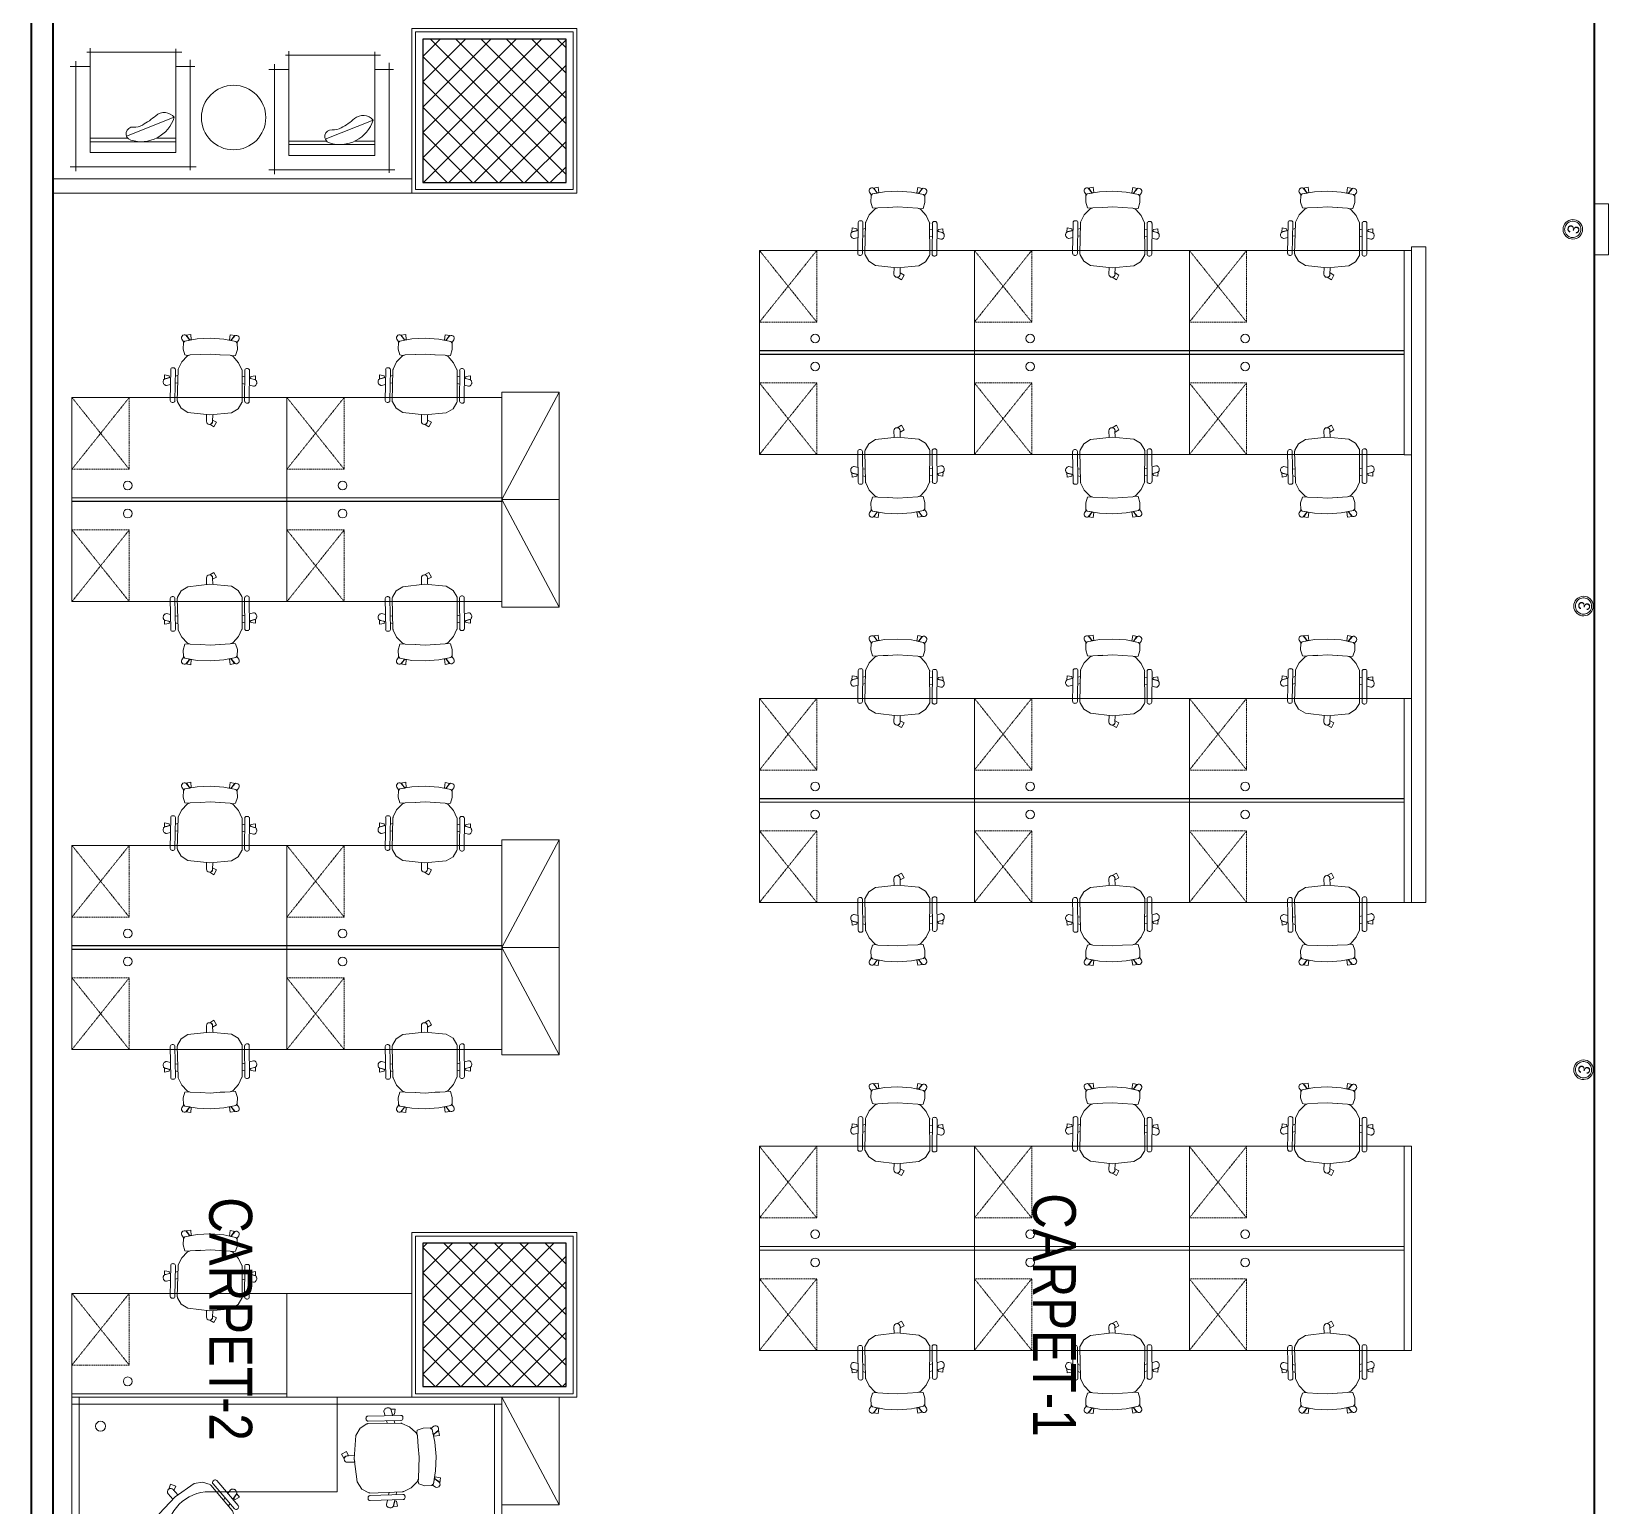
# Model space of a CAD drawing. Header units: millimetres. Extents: x 353145 to 364213, y 1317551 to 1353526.
# Drawn here: x 353145 to 364150, y 1333596 to 1343879 of the extents above; entities that cross this region are included whole.
import ezdxf

# ---------------------------------------------------------------- set-up
doc = ezdxf.new("R2010")
doc.units = ezdxf.units.MM
doc.header["$LTSCALE"] = 35
doc.header["$MEASUREMENT"] = 0
doc.linetypes.add('HIDDEN', pattern=[0.375, 0.25, -0.125])
doc.layers.add('A-COLS', color=4, linetype='Continuous')
for name, color, linetype, lineweight in [('A-WALL', 7, 'Continuous', 40), ('COL HATCH', 8, 'Continuous', 13), ('FLOORING', 116, 'Continuous', 5), ('FURN NEW PHASE-2', 1, 'Continuous', 5), ('I- Adj  Diff WR', 4, 'Continuous', 9), ('I-CEIL-light', 150, 'Continuous', 0), ('I-Furn-Modl', 1, 'Continuous', 5), ('I-Part-Gyps', 5, 'Continuous', 15)]:
    doc.layers.add(name, color=color, linetype=linetype, lineweight=lineweight)
doc.styles.add('Style-Arial', font='arial.ttf')
pattern_1 = [(45, (355874.95, 1326026.37), (-88.38835, 88.38835), []), (135, (355874.95, 1326026.37), (-88.38835, -88.38835), [])]

# ---------------------------------------------------------------- blocks, each defined once
blk = doc.blocks.new('DASD')
at = {"layer": 'I-Furn-Modl'}
for p, q in [((5657, 73979, 0), (7507, 73979, 0)), ((5657, 73979, 0), (5657, 72129, 0)), ((5707, 73929, 0), (7507, 73929, 0)), ((5707, 73929, 0), (5707, 72129, 0)), ((7507, 73929, 0), (5720, 73929, 0)), ((7507, 73929, 0), (7507, 73319, 0)), ((7723, 73847, 0), (7953, 73851, 0)), ((7834, 73879, 0), (7843, 73849, 0)), ((7883, 73896, 0), (7913, 73895, 0)), ((7894, 73857, 0), (7883, 73896, 0)), ((7895, 73850, 0), (7884, 73889, 0)), ((7907, 73861, 0), (7894, 73857, 0)), ((7913, 73895, 0), (7907, 73861, 0)), ((7639, 73711, 0), (7669, 73763, 0)), ((7669, 73763, 0), (7715, 73792, 0)), ((7710, 73825, 0), (7709, 73832, 0)), ((7722, 73794, 0), (7953, 73797, 0)), ((7954, 73816, 0), (7724, 73811, 0)), ((7852, 73814, 0), (7858, 73796, 0)), ((7911, 73796, 0), (7905, 73815, 0)), ((7959, 73796, 0), (8013, 73772, 0)), ((7967, 73838, 0), (7967, 73830, 0)), ((8013, 73772, 0), (8057, 73732, 0)), ((8067, 73749, 0), (8064, 73730, 0)), ((8109, 73763, 0), (8067, 73749, 0)), ((8157, 73764, 0), (8109, 73763, 0)), ((8170, 73754, 0), (8157, 73764, 0)), ((8182, 73777, 0), (8161, 73761, 0)), ((8161, 73761, 0), (8170, 73754, 0)), ((8170, 73754, 0), (8178, 73717, 0)), ((8190, 73664, 0), (8170, 73754, 0)), ((8178, 73717, 0), (8208, 73739, 0)), ((8215, 73748, 0), (8181, 73719, 0)), ((8221, 73712, 0), (8215, 73748, 0)), ((7627, 73549, 0), (7639, 73711, 0)), ((8057, 73732, 0), (8068, 73710, 0)), ((8064, 73730, 0), (8068, 73710, 0)), ((8068, 73710, 0), (8074, 73635, 0)), ((8068, 73710, 0), (8074, 73633, 0)), ((8074, 73635, 0), (8080, 73561, 0)), ((8181, 73719, 0), (8183, 73706, 0)), ((8183, 73706, 0), (8221, 73712, 0)), ((8198, 73564, 0), (8190, 73664, 0)), ((7538, 73580, 0), (7572, 73599, 0)), ((7556, 73548, 0), (7538, 73580, 0)), ((7572, 73599, 0), (7588, 73570, 0)), ((7578, 73570, 0), (7628, 73572, 0)), ((7588, 73570, 0), (7578, 73570, 0)), ((7630, 73526, 0), (7580, 73525, 0)), ((7627, 73549, 0), (7630, 73526, 0)), ((7627, 73549, 0), (7647, 73388, 0)), ((8078, 73487, 0), (8080, 73561, 0)), ((8198, 73564, 0), (8195, 73464, 0)), ((8066, 73389, 0), (8076, 73412, 0)), ((8073, 73391, 0), (8076, 73412, 0)), ((8076, 73412, 0), (8078, 73489, 0)), ((8076, 73412, 0), (8078, 73487, 0)), ((8195, 73464, 0), (8180, 73373, 0)), ((8180, 73373, 0), (8186, 73411, 0)), ((8186, 73411, 0), (8217, 73390, 0)), ((8189, 73409, 0), (8190, 73422, 0)), ((8224, 73382, 0), (8189, 73409, 0)), ((8190, 73422, 0), (8229, 73417, 0)), ((8229, 73417, 0), (8224, 73382, 0)), ((6362, 73266, 0), (6329, 73304, 0)), ((6332, 73337, 0), (6345, 73371, 0)), ((6345, 73371, 0), (6381, 73357, 0)), ((6363, 73334, 0), (6396, 73297, 0)), ((6369, 73327, 0), (6363, 73334, 0)), ((6381, 73357, 0), (6369, 73327, 0)), ((6377, 73283, 0), (6510, 73377, 0)), ((6510, 73377, 0), (6569, 73386, 0)), ((6569, 73386, 0), (6621, 73369, 0)), ((6617, 73319, 0), (7507, 73319, 0)), ((6627, 73364, 0), (6776, 73188, 0)), ((6791, 73200, 0), (6642, 73374, 0)), ((6643, 73394, 0), (6649, 73399, 0)), ((6668, 73397, 0), (6818, 73223, 0)), ((6764, 73332, 0), (6746, 73306, 0)), ((6780, 73266, 0), (6803, 73299, 0)), ((6785, 73272, 0), (6808, 73305, 0)), ((6808, 73305, 0), (6826, 73282, 0)), ((7647, 73388, 0), (7680, 73338, 0)), ((7680, 73338, 0), (7728, 73312, 0)), ((7735, 73310, 0), (7966, 73319, 0)), ((7967, 73300, 0), (7737, 73292, 0)), ((7866, 73296, 0), (7870, 73315, 0)), ((7923, 73317, 0), (7919, 73298, 0)), ((7972, 73321, 0), (8024, 73347, 0)), ((8024, 73347, 0), (8066, 73389, 0)), ((8077, 73373, 0), (8073, 73391, 0)), ((8120, 73361, 0), (8077, 73373, 0)), ((8168, 73363, 0), (8120, 73361, 0)), ((8180, 73373, 0), (8168, 73363, 0)), ((8171, 73366, 0), (8180, 73373, 0)), ((8193, 73351, 0), (8171, 73366, 0)), ((6377, 73283, 0), (6266, 73165, 0)), ((6377, 73283, 0), (6362, 73266, 0)), ((6725, 73277, 0), (6714, 73261, 0)), ((6749, 73220, 0), (6760, 73236, 0)), ((6796, 73264, 0), (6785, 73272, 0)), ((6826, 73282, 0), (6796, 73264, 0)), ((6816, 73203, 0), (6811, 73198, 0)), ((7724, 73278, 0), (7724, 73271, 0)), ((7739, 73257, 0), (7968, 73265, 0)), ((7851, 73231, 0), (7858, 73261, 0)), ((7910, 73255, 0), (7901, 73216, 0)), ((7901, 73216, 0), (7930, 73219, 0)), ((7911, 73263, 0), (7902, 73224, 0)), ((7923, 73252, 0), (7910, 73255, 0)), ((7930, 73219, 0), (7923, 73252, 0)), ((7982, 73279, 0), (7981, 73286, 0)), ((6266, 73165, 0), (6248, 73108, 0)), ((6248, 73108, 0), (6258, 73054, 0)), ((6779, 73182, 0), (6794, 73126, 0)), ((6794, 73126, 0), (6792, 73066, 0)), ((6223, 73011, 0), (6374, 72839, 0)), ((6229, 73036, 0), (6224, 73031, 0)), ((6400, 72862, 0), (6249, 73035, 0)), ((6261, 73048, 0), (6414, 72875, 0)), ((6317, 72141, 0), (6317, 73019, 0)), ((6727, 72992, 0), (6674, 72941, 0)), ((6782, 73044, 0), (6726, 72991, 0)), ((6782, 73044, 0), (6727, 72992, 0)), ((6792, 73066, 0), (6782, 73044, 0)), ((6795, 73060, 0), (6782, 73044, 0)), ((6811, 73070, 0), (6795, 73060, 0)), ((6849, 73046, 0), (6811, 73070, 0)), ((6823, 72921, 0), (6881, 72993, 0)), ((6880, 73009, 0), (6849, 73046, 0)), ((6881, 72993, 0), (6857, 72963, 0)), ((6857, 72963, 0), (6892, 72954, 0)), ((6881, 72993, 0), (6880, 73009, 0)), ((6880, 73004, 0), (6881, 72993, 0)), ((6905, 72998, 0), (6880, 73004, 0)), ((6274, 72908, 0), (6301, 72921, 0)), ((6330, 72878, 0), (6294, 72860, 0)), ((6294, 72860, 0), (6314, 72839, 0)), ((6336, 72882, 0), (6300, 72864, 0)), ((6314, 72839, 0), (6336, 72866, 0)), ((6336, 72866, 0), (6330, 72878, 0)), ((6334, 72938, 0), (6351, 72946, 0)), ((6386, 72907, 0), (6369, 72898, 0)), ((6419, 72871, 0), (6473, 72848, 0)), ((6556, 72848, 0), (6617, 72896, 0)), ((6556, 72848, 0), (6616, 72895, 0)), ((6616, 72895, 0), (6674, 72941, 0)), ((6751, 72851, 0), (6823, 72921, 0)), ((6860, 72962, 0), (6851, 72953, 0)), ((6851, 72953, 0), (6880, 72927, 0)), ((6904, 72955, 0), (6860, 72962, 0)), ((6880, 72927, 0), (6904, 72955, 0)), ((6393, 72837, 0), (6399, 72842, 0)), ((6473, 72848, 0), (6533, 72842, 0)), ((6526, 72823, 0), (6538, 72838, 0)), ((6545, 72782, 0), (6526, 72823, 0)), ((6533, 72842, 0), (6556, 72848, 0)), ((6538, 72838, 0), (6556, 72848, 0)), ((6577, 72747, 0), (6545, 72782, 0)), ((6592, 72744, 0), (6577, 72747, 0)), ((6581, 72746, 0), (6592, 72744, 0)), ((6584, 72720, 0), (6581, 72746, 0)), ((6672, 72790, 0), (6592, 72744, 0)), ((6592, 72744, 0), (6625, 72763, 0)), ((6625, 72759, 0), (6636, 72766, 0)), ((6625, 72763, 0), (6629, 72726, 0)), ((6627, 72715, 0), (6625, 72759, 0)), ((6636, 72766, 0), (6657, 72734, 0)), ((6751, 72851, 0), (6672, 72790, 0)), ((6657, 72734, 0), (6627, 72715, 0)), ((5707, 72129, 0), (5657, 72129, 0)), ((5707, 72129, 0), (6304, 72129, 0))]:
    blk.add_line(p, q, dxfattribs=at)
at = {"layer": 'I-Furn-Modl', "linetype": 'HIDDEN'}
for p, q in [((5760, 72510, 0), (6317, 72129, 0)), ((5760, 72129, 0), (6317, 72510, 0))]:
    blk.add_line(p, q, dxfattribs=at)
at = {"layer": 'I-Furn-Modl', "elevation": 0}
for points in [[(5707, 73929), (5707, 73979), (5657, 73979), (5657, 73929)], [(7507, 73979), (8657, 73979), (8657, 73929), (7507, 73929)], [(8657, 73929), (8657, 73079), (8607, 73079), (8607, 73929)]]:
    blk.add_lwpolyline(points, close=True, dxfattribs=at)
at = {"layer": 'I-Furn-Modl', "linetype": 'HIDDEN', "elevation": 0}
blk.add_lwpolyline([(6317, 72510), (5760, 72510), (5760, 72129), (6317, 72129)], close=True, dxfattribs=at)
at = {"layer": 'I-Furn-Modl'}
blk.add_circle((5857, 73776, 0), 35, dxfattribs=at)
for centre, radius, start, end in [((6617, 73019, 0), 300, 90, 180), ((6304, 72141, 0), 12.7, 270, 0)]:
    blk.add_arc(centre, radius, start, end, dxfattribs=at)
at = {"layer": 'I-Furn-Modl', "extrusion": (0, 0, -1)}
for centre, major_axis, start_param, end_param in [((7723, 73833, 0), (-13.9, 0), 6.262452, 7.833248), ((7853, 73881, 0), (-18.7, 0), 6.182202, 6.625917), ((7857, 73879, 0), (-23.1, 0), 0.3437, 0.72899), ((7861, 73876, 0), (-28.2, 0), 0.725997, 1.063081), ((7862, 73874, 0), (-30.9, 0), 1.059232, 1.376343), ((7862, 73875, 0), (-29.4, 0), 1.372459, 1.70064), ((7863, 73880, 0), (0, 24.7), 0.126407, 0.495469), ((7865, 73884, 0), (-19.7, 0), 2.065656, 2.493688), ((7867, 73886, 0), (-17.3, 0), 2.499266, 2.9671), ((7953, 73838, 0), (-13.9, 0), 1.550063, 3.120859), ((7724, 73825, 0), (-13.9, 0), 4.691655, 6.262452), ((7723, 73780, 0), (-13.9, 0), 1.012577, 1.557397), ((7953, 73783, 0), (-13.9, 0), 1.557397, 1.993606), ((7953, 73830, 0), (-13.9, 0), 3.120859, 4.691655), ((8193, 73757, 0), (-22.9, 0), 1.062407, 4.022609), ((7579, 73547, 0), (-17.1, 15), 3.953518, 7.092781), ((7579, 73547, 0), (-22.8, 0), 0.047047, 1.529191), ((6658, 73388, 0), (-9.81, 9.81), 0.077676, 1.648473), ((6346, 73319, 0), (1.2, 22.8), 3.932994, 7.072256), ((6346, 73319, 0), (-16.1, 16.1), 0.145457, 1.627601), ((6617, 73355, 0), (-9.81, 9.81), 1.110987, 1.655807), ((6652, 73383, 0), (-9.81, 9.81), 4.790065, 6.360862), ((6777, 73319, 0), (13.2, 13.2), 4.709816, 5.153531), ((6779, 73314, 0), (-16.3, 16.3), 0.44211, 0.8274), ((6778, 73309, 0), (-20, 20), 0.824407, 1.161491), ((6778, 73307, 0), (-21.9, 21.9), 1.157642, 1.474753), ((6779, 73308, 0), (20.8, 20.8), -0.099928, 0.228254), ((6790, 73311, 0), (12.2, 12.2), 1.02688, 1.494714), ((6783, 73310, 0), (17.4, 17.4), 0.224817, 0.593879), ((6787, 73311, 0), (-14, 14), 2.164066, 2.592099), ((7735, 73324, 0), (-13.9, 0), 4.673143, 5.217963), ((7965, 73333, 0), (-13.9, 0), 4.236934, 4.673143), ((7968, 73286, 0), (-13.9, 0), 1.538885, 3.109681), ((8203, 73372, 0), (-22.9, 0), 2.207931, 5.168133), ((6765, 73179, 0), (9.81, 9.81), 0.08501, 0.52122), ((6802, 73209, 0), (-9.81, 9.81), 3.219269, 4.790065), ((6807, 73214, 0), (-9.81, 9.81), 1.648473, 3.219269), ((7738, 73278, 0), (-13.9, 0), 6.251274, 7.82207), ((7738, 73271, 0), (-13.9, 0), 4.680477, 6.251274), ((7870, 73230, 0), (0, 18.7), 4.317011, 4.760727), ((7874, 73232, 0), (-23.1, 0), 5.50155, 5.886839), ((7878, 73235, 0), (-28.2, 0), 5.167459, 5.504543), ((7879, 73238, 0), (-30.9, 0), 4.854197, 5.171308), ((7879, 73236, 0), (-29.4, 0), 4.5299, 4.858081), ((7880, 73231, 0), (-24.7, 0), 4.164274, 4.533337), ((7882, 73227, 0), (-19.7, 0), 3.736851, 4.164884), ((7884, 73226, 0), (-17.3, 0), 3.26344, 3.731274), ((7968, 73278, 0), (-13.9, 0), 3.109681, 4.680477), ((6233, 73021, 0), (-9.81, 9.81), 4.778887, 6.349684), ((6239, 73025, 0), (-9.81, 9.81), 0.066498, 1.637295), ((6272, 73057, 0), (9.81, 9.81), 3.200757, 3.745577), ((6897, 72977, 0), (-16.2, 16.2), 1.160817, 4.121019), ((6294, 72890, 0), (-20, 20), 5.265869, 5.602953), ((6289, 72891, 0), (16.3, 16.3), 4.029164, 4.414453), ((6297, 72891, 0), (21.9, 21.9), 3.38181, 3.698922), ((6285, 72893, 0), (-13.2, 13.2), 5.986218, 6.429933), ((6295, 72890, 0), (20.8, 20.8), 3.057513, 3.385695), ((6292, 72886, 0), (-17.4, 17.4), 4.262684, 4.631747), ((6291, 72881, 0), (-14, 14), 3.835261, 4.263294), ((6291, 72879, 0), (-12.2, 12.2), 3.36185, 3.829684), ((6390, 72853, 0), (-9.81, 9.81), 1.637295, 3.208091), ((6425, 72884, 0), (-9.81, 9.81), 4.335344, 4.771553), ((6384, 72848, 0), (-9.81, 9.81), 3.208091, 4.778887), ((6606, 72725, 0), (16.2, 16.2), 0.735544, 3.695747)]:
    blk.add_ellipse(centre, major_axis=major_axis, ratio=1, start_param=start_param, end_param=end_param, dxfattribs=at)
blk = doc.blocks.new('A$C4B132C10')
at = {"layer": 'FURN NEW PHASE-2'}
blk.add_line((0, -100), (400, 650), dxfattribs=at)
blk.add_lwpolyline([(0, 650), (0, -100), (400, -100), (400, 650)], close=True, dxfattribs=at)
blk = doc.blocks.new('chair')
for p, q in [((-13543, 72281), (-13492, 72303)), ((-13492, 72303), (-13441, 72299)), ((-13427, 72327), (-13423, 72333)), ((-13248, 72185), (-13423, 72309)), ((-13404, 72336), (-13229, 72211)), ((-13697, 72203), (-13728, 72188)), ((-13629, 72182), (-13666, 72209)), ((-13643, 72166), (-13543, 72281)), ((-13434, 72297), (-13259, 72170)), ((-13325, 72239), (-13332, 72223)), ((-13303, 72298), (-13313, 72271)), ((-13291, 72193), (-13285, 72211)), ((-13273, 72243), (-13260, 72278)), ((-13270, 72249), (-13257, 72284)), ((-13258, 72244), (-13270, 72249)), ((-13235, 72267), (-13258, 72244)), ((-13257, 72284), (-13235, 72267)), ((-13226, 72193), (-13230, 72188)), ((-13728, 72188), (-13711, 72155)), ((-13643, 72166), (-13717, 72033)), ((-13711, 72155), (-13684, 72169)), ((-13691, 72175), (-13654, 72148)), ((-13684, 72169), (-13691, 72175)), ((-13643, 72166), (-13629, 72182)), ((-13255, 72166), (-13228, 72118)), ((-13228, 72118), (-13217, 72063)), ((-13717, 72033), (-13720, 71978)), ((-13720, 71978), (-13699, 71931)), ((-13259, 71981), (-13295, 71922)), ((-13221, 72041), (-13259, 71981)), ((-13221, 72041), (-13259, 71980)), ((-13217, 72063), (-13221, 72041)), ((-13213, 72058), (-13221, 72041)), ((-13200, 72071), (-13213, 72058)), ((-13160, 72058), (-13200, 72071)), ((-13124, 72031), (-13160, 72058)), ((-13155, 71938), (-13120, 72017)), ((-13131, 71985), (-13137, 71974)), ((-13137, 71974), (-13105, 71957)), ((-13120, 72017), (-13134, 71985)), ((-13134, 71985), (-13100, 71985)), ((-13090, 71988), (-13131, 71985)), ((-13120, 72017), (-13124, 72031)), ((-13123, 72027), (-13120, 72017)), ((-13098, 72027), (-13123, 72027)), ((-13105, 71957), (-13090, 71988)), ((-13721, 71908), (-13725, 71902)), ((-13721, 71884), (-13545, 71761)), ((-13526, 71788), (-13703, 71911)), ((-13695, 71926), (-13516, 71804)), ((-13381, 71812), (-13337, 71869)), ((-13381, 71812), (-13338, 71868)), ((-13338, 71868), (-13295, 71922)), ((-13204, 71859), (-13155, 71938)), ((-13651, 71801), (-13629, 71820)), ((-13594, 71787), (-13622, 71763)), ((-13622, 71763), (-13599, 71748)), ((-13589, 71792), (-13617, 71768)), ((-13604, 71842), (-13590, 71854)), ((-13599, 71748), (-13585, 71777)), ((-13585, 71777), (-13594, 71787)), ((-13549, 71826), (-13563, 71814)), ((-13526, 71765), (-13522, 71770)), ((-13511, 71802), (-13457, 71793)), ((-13457, 71793), (-13401, 71800)), ((-13403, 71782), (-13395, 71798)), ((-13377, 71749), (-13403, 71782)), ((-13401, 71800), (-13381, 71812)), ((-13395, 71798), (-13381, 71812)), ((-13263, 71785), (-13325, 71725)), ((-13298, 71747), (-13290, 71756)), ((-13290, 71756), (-13263, 71731)), ((-13204, 71859), (-13263, 71785)), ((-13340, 71724), (-13377, 71749)), ((-13325, 71725), (-13340, 71724)), ((-13335, 71724), (-13325, 71725)), ((-13327, 71701), (-13335, 71724)), ((-13325, 71725), (-13299, 71750)), ((-13299, 71750), (-13287, 71717)), ((-13287, 71707), (-13298, 71747)), ((-13263, 71731), (-13287, 71707))]:
    blk.add_line(p, q)
for centre, major_axis, start_param, end_param in [((-13416, 72320), (7.5, 10.6), 1.565209, 3.136006), ((-13412, 72325), (7.5, 10.6), -0.005587, 1.565209), ((-13288, 72289), (10.1, 14.3), 1.201743, 1.645459), ((-13285, 72286), (12.4, 17.7), 0.815486, 1.200775), ((-13284, 72281), (15.2, 21.7), 0.481395, 0.818479), ((-13285, 72279), (23.7, -16.6), 1.738929, 2.05604), ((-13284, 72280), (15.8, 22.5), -0.156165, 0.172017), ((-13679, 72192), (21, 3.5), 0.780033, 3.919296), ((-13679, 72192), (12.3, 17.5), 1.644168, 3.126312), ((-13442, 72286), (7.5, 10.6), -0.012921, 0.531899), ((-13281, 72283), (13.3, 18.9), -0.52179, -0.152727), ((-13277, 72285), (10.6, 15.1), -0.949213, -0.52118), ((-13274, 72285), (9.3, 13.2), -1.422625, -0.95479), ((-13236, 72201), (7.5, 10.6), 4.706802, 6.277598), ((-13267, 72160), (7.5, 10.6), -0.44913, -0.012921), ((-13240, 72195), (7.5, 10.6), 3.136006, 4.706802), ((-13101, 72006), (14.2, 16), 3.920326, 6.880528), ((-13714, 71895), (7.5, 10.6), 1.576387, 3.147184), ((-13710, 71900), (7.5, 10.6), 0.005591, 1.576387), ((-13687, 71936), (7.5, 10.6), 2.609698, 3.154518), ((-13638, 71790), (10.1, 14.3), 1.496138, 1.939853), ((-13634, 71789), (12.4, 17.7), 1.940821, 2.326111), ((-13629, 71790), (15.2, 21.7), 2.323118, 2.660202), ((-13627, 71791), (16.6, 23.7), 2.656353, 2.973464), ((-13628, 71790), (15.8, 22.5), 2.96958, 3.297761), ((-13629, 71786), (13.3, 18.9), 3.294324, 3.663387), ((-13630, 71781), (10.6, 15.1), 3.662777, 4.090809), ((-13629, 71779), (9.3, 13.2), 4.096387, 4.564221), ((-13537, 71772), (7.5, 10.6), 3.147184, 4.71798), ((-13533, 71778), (7.5, 10.6), -1.565205, 0.005591), ((-13509, 71814), (10.6, -7.5), 4.725314, 5.161523), ((-13308, 71711), (12.3, 17.5), 2.659528, 5.61973)]:
    blk.add_ellipse(centre, major_axis=major_axis, ratio=1, start_param=start_param, end_param=end_param)
blk = doc.blocks.new('hhjkkjk')
at = {"layer": 'FURN NEW PHASE-2', "linetype": 'HIDDEN', "ltscale": 0.5}
for p, q in [((13705, 56455), (13305, 55955)), ((13705, 55955), (13305, 56455))]:
    blk.add_line(p, q, dxfattribs=at)
at = {"layer": 'FURN NEW PHASE-2', "linetype": 'HIDDEN'}
blk.add_lwpolyline([(13705, 56455), (13305, 56455), (13305, 55955), (13705, 55955)], close=True, dxfattribs=at)
blk = doc.blocks.new('W - 11 --  1500 X 700 MM')
at = {"layer": 'I-Furn-Modl', "ltscale": 2}
blk.add_line((15704, 44004), (14204, 44004), dxfattribs=at)
for points in [[(14204, 44704), (15704, 44704), (15704, 43979), (14204, 43979)], [(14204, 44004), (15704, 44004), (15704, 43979), (14204, 43979)]]:
    blk.add_lwpolyline(points, close=True, dxfattribs=at)
at = {"layer": 'I-Furn-Modl'}
blk.add_circle((15315, 44090), 30.4, dxfattribs=at)
at = {"layer": 'I-Furn-Modl', "xscale": -1, "rotation": 235.5279806618312}
blk.add_blockref('chair', (-37029, 96676), dxfattribs=at)
at = {"layer": 'I-Furn-Modl'}
blk.add_blockref('hhjkkjk', (1999, -11751), dxfattribs=at)
blk = doc.blocks.new('3W-LED')
at = {"extrusion": (-6.11991e-06, -1.09788e-16, 1)}
blk.add_ellipse((0, 0, -5), major_axis=(21.2, 21.3, 0), ratio=1, start_param=3.139521, end_param=9.422706, dxfattribs=at)
blk.add_open_spline([(-17.7, -17.7, -5), (-16.6, -18.7, -5), (-15.5, -19.7, -5), (-12.3, -21.9, -5), (-10, -23, -5), (-5.4, -24.5, -5), (-2.9, -25, -5), (2, -25, -5), (4.5, -24.7, -5), (9.3, -23.3, -5), (11.5, -22.3, -5), (15.7, -19.6, -5), (17.6, -18, -5), (20.7, -14.2, -5), (22, -12.1, -5), (24, -7.5, -5), (24.6, -5.1, -5), (25.1, -0.2, -5), (25, 2.3, -5), (24.1, 7.1, -5), (23.3, 9.5, -5), (21, 13.9, -5), (19.5, 15.9, -5), (16, 19.4, -5), (14, 20.9, -5), (9.6, 23.2, -5), (7.3, 24, -5), (2.4, 25, -5), (0, 25.1, -5), (-5, 24.6, -5), (-7.4, 24, -5), (-11.9, 22.1, -5), (-14.1, 20.8, -5), (-17.9, 17.7, -5), (-19.5, 15.8, -5), (-22.2, 11.7, -5), (-23.3, 9.4, -5), (-24.7, 4.7, -5), (-25, 2.2, -5), (-25, -2.7, -5), (-24.6, -5.2, -5), (-23.1, -9.9, -5), (-22, -12.1, -5), (-19.7, -15.4, -5), (-18.8, -16.6, -5), (-17.7, -17.7, -5)], degree=3, knots=[3.139521, 3.139521, 3.139521, 3.139521, 3.315557, 3.315557, 3.611807, 3.611807, 3.908056, 3.908056, 4.204306, 4.204306, 4.500555, 4.500555, 4.796805, 4.796805, 5.093054, 5.093054, 5.389304, 5.389304, 5.685554, 5.685554, 5.981803, 5.981803, 6.278053, 6.278053, 6.574302, 6.574302, 6.870552, 6.870552, 7.166801, 7.166801, 7.463051, 7.463051, 7.7593, 7.7593, 8.05555, 8.05555, 8.351799, 8.351799, 8.648049, 8.648049, 8.944298, 8.944298, 9.240548, 9.240548, 9.422706, 9.422706, 9.422706, 9.422706])
at = {"ltscale": 10, "insert": (-13.1, 20, -5.2), "char_height": 36, "width": 21797.759, "attachment_point": 1}
blk.add_mtext('3', dxfattribs=at)
blk = doc.blocks.new('1comfy')
for p, q in [((-700, 823), (-700, 100)), ((-700, 800), (-700, 100)), ((-700, 100), (-700, 800)), ((-100, 827), (-100, 100)), ((-831, 700), (-700, 700)), ((-800, -22), (-800, 746)), ((-100, 700), (39, 700)), ((0, 737), (0, -31)), ((-688, 346), (-355, 214)), ((-563, 200), (-700, 200)), ((-100, 175), (-700, 175)), ((-100, 200), (-363, 200)), ((39, 0), (-840, 0)), ((-100, 100), (-700, 100))]:
    blk.add_line(p, q)
blk.add_lwpolyline([(-741, 800), (-77, 800)])
blk.add_lwpolyline([(-688, 346, -0.418175), (-559, 357, 0.047811), (-466, 292, 0.150193), (-402, 278, -0.893975), (-384, 187, -0.415554), (-688, 346, -0.805288)], format="xyb")

msp = doc.modelspace()

# ---------------------------------------------------------------- hatches: boundary and pattern name
at = {"layer": 'COL HATCH'}
h = msp.add_hatch(dxfattribs=at)
h.set_pattern_fill('ANSI37', color=256, scale=1000, style=0)
h.set_pattern_definition(pattern_1)
h.paths.add_polyline_path([(355875, 1342826), (356875, 1342826), (356875, 1343826), (355875, 1343826)])
h = msp.add_hatch(dxfattribs=at)
h.set_pattern_fill('ANSI37', color=256, scale=1000, style=0)
h.set_pattern_definition(pattern_1)
h.paths.add_polyline_path([(355875, 1334426), (356875, 1334426), (356875, 1335426), (355875, 1335426)])

# ---------------------------------------------------------------- linework, layer by layer
at = {"layer": 'A-COLS', "ltscale": 2.5, "elevation": 0}
for points in [[(355875, 1342826), (356875, 1342826), (356875, 1343826), (355875, 1343826)], [(355875, 1334426), (356875, 1334426), (356875, 1335426), (355875, 1335426)]]:
    msp.add_lwpolyline(points, close=True, dxfattribs=at)
at = {"layer": 'A-WALL'}
for p, q in [((364050, 1353295, 0), (364050, 1317626, 0)), ((353145, 1317779, 0), (353145, 1351766, 0)), ((353295, 1317741, 0), (353295, 1351766))]:
    msp.add_line(p, q, dxfattribs=at)
at = {"layer": 'I- Adj  Diff WR'}
msp.add_line((353295, 1327101), (353295, 1342751), dxfattribs=at)
at = {"layer": 'I-Furn-Modl', "elevation": 0}
for points in [[(362775, 1342352), (362775, 1340927), (362725, 1340927), (362725, 1342352)], [(362775, 1339227), (362775, 1337802), (362725, 1337802), (362725, 1339227)], [(362775, 1336102), (362775, 1334677), (362725, 1334677), (362725, 1336102)], [(354927, 1335076), (354927, 1334351), (355800, 1334351), (355800, 1335076)]]:
    msp.add_lwpolyline(points, close=True, dxfattribs=at)
at = {"layer": 'I-Furn-Modl', "linetype": 'Continuous', "ltscale": 0.001}
msp.add_circle((354555, 1343279), 225, dxfattribs=at)
at = {"layer": 'I-Part-Gyps'}
for p, q in [((355800, 1342851, 0), (353295, 1342851, 0)), ((355800, 1342751, 0), (353295, 1342751, 0)), ((364050, 1341121, 0), (364050, 1341021, 0))]:
    msp.add_line(p, q, dxfattribs=at)
at = {"layer": 'I-Part-Gyps', "elevation": 0}
for points in [[(355800, 1343901), (356950, 1343901), (356950, 1342751), (355800, 1342751)], [(355825, 1343876), (356925, 1343876), (356925, 1342776), (355825, 1342776)], [(364150, 1342676), (364150, 1342321), (364050, 1342321), (364050, 1342676)], [(362875, 1342377), (362875, 1337802), (362775, 1337802), (362775, 1342377)], [(355800, 1335501), (356950, 1335501), (356950, 1334351), (355800, 1334351)], [(355825, 1335476), (356925, 1335476), (356925, 1334376), (355825, 1334376)]]:
    msp.add_lwpolyline(points, close=True, dxfattribs=at)

# ---------------------------------------------------------------- block references
at = {"layer": 'I-CEIL-light', "extrusion": (1.08391e-06, 6.02316e-06, 1), "xscale": -2.270445536392545, "yscale": 2.270445536392147, "zscale": 2.270445536392544, "rotation": 259.7984237337911}
for p in [(363901, 1342499, 20), (363976, 1339871, 20), (363976, 1336636, 20)]:
    msp.add_blockref('3W-LED', p, dxfattribs=at)
at = {"layer": 'I-Furn-Modl', "linetype": 'Continuous', "ltscale": 0.001, "xscale": -1}
for p in [(353453, 1342935, 0), (354840, 1342915, 0)]:
    msp.add_blockref('1comfy', p, dxfattribs=at)
at = {"layer": 'I-Furn-Modl', "xscale": -1}
for p in [(373929, 1297648, 0), (375429, 1297648, 0), (376929, 1297648, 0), (369131, 1296622, 0), (370631, 1296622, 0), (373929, 1294523, 0), (375429, 1294523, 0), (376929, 1294523, 0), (369131, 1293497, 0), (370631, 1293497, 0), (373929, 1291398, 0), (375429, 1291398, 0), (376929, 1291398, 0), (369131, 1290372, 0)]:
    msp.add_blockref('W - 11 --  1500 X 700 MM', p, dxfattribs=at)
at = {"layer": 'I-Furn-Modl', "rotation": 180}
for p in [(373929, 1385632, 0), (375429, 1385632, 0), (376929, 1385632, 0), (369131, 1384606, 0), (370631, 1384606, 0), (373929, 1382507, 0), (375429, 1382507, 0), (376929, 1382507, 0), (369131, 1381481, 0), (370631, 1381481, 0), (373929, 1379382, 0), (375429, 1379382, 0), (376929, 1379382, 0)]:
    msp.add_blockref('W - 11 --  1500 X 700 MM', p, dxfattribs=at)
at = {"layer": 'I-Furn-Modl', "color": 12, "true_color": 0xe00000, "rotation": 180}
for p in [(356827, 1341264, 0), (356827, 1338139, 0)]:
    msp.add_blockref('A$C4B132C10', p, dxfattribs=at)
at = {"layer": 'I-Furn-Modl', "color": 12, "true_color": 0xe00000, "xscale": -1}
for p in [(356827, 1339964, 0), (356827, 1336839, 0), (356827, 1333701, 0)]:
    msp.add_blockref('A$C4B132C10', p, dxfattribs=at)
at = {"layer": 'I-Furn-Modl'}
msp.add_blockref('DASD', (347770, 1260373, 0), dxfattribs=at)

# ---------------------------------------------------------------- texts
at = {"layer": 'FLOORING', "color": 1, "true_color": 0xeb0000, "char_height": 300, "attachment_point": 2, "rotation": 270, "style": 'Style-Arial'}
for s, insert in [('{\\fArial Narrow|b0|i0|c0|p34;CARPET-2}', (354685, 1334897)), ('{\\fArial Narrow|b0|i0|c0|p34;CARPET-1}', (360433, 1334925))]:
    msp.add_mtext(s, dxfattribs=dict(at, insert=insert))

doc.saveas('drawing.dxf')
